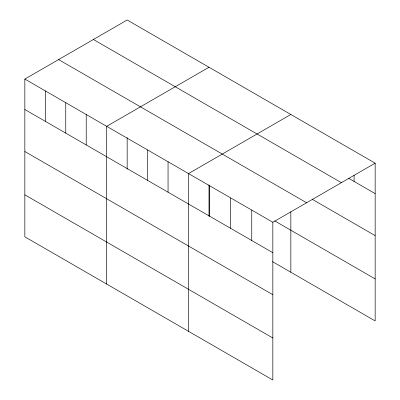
<?xml version="1.0" encoding="UTF-8"?>
<svg xmlns="http://www.w3.org/2000/svg" width="400" height="400" viewBox="0 0 400 400"><rect width="100%" height="100%" fill="white"/><g stroke="black" fill="none" stroke-linecap="round" stroke-linejoin="round"><path stroke-width="0.6" d="M24.84 79.075L272.835 222.255L272.835 380L24.84 236.825L24.84 79.075L127.165 20L375.16 163.175L375.16 320.925L272.535 261.675M209.005 67.25L106.68 126.325L106.68 284.07M290.84 114.495L188.515 173.575L188.515 331.32M272.835 222.255L375.16 163.175M348.675 178.32L375.16 193.61M93.4 39.495L341.39 182.67M312.46 199.425L375.16 235.62M58.61 59.58L306.6 202.76M274.69 220.905L375.16 278.91M24.84 109.51L272.835 252.685M24.84 151.52L272.835 294.7M24.84 194.81L272.835 337.985M354.08 175.23L354.08 181.44M290.84 211.68L290.84 272.245M251.755 210.085L251.755 240.515M230.675 197.915L230.675 228.345M209.595 185.745L209.595 216.175M209.005 184.835L209.005 216.345M168.055 161.76L168.055 192.195M147.6 149.95L147.6 180.38M127.165 137.585L127.165 169.095M86.22 114.515L86.22 144.945M65.76 102.7L65.76 133.13M45.3 90.89L45.3 121.32"/></g></svg>
